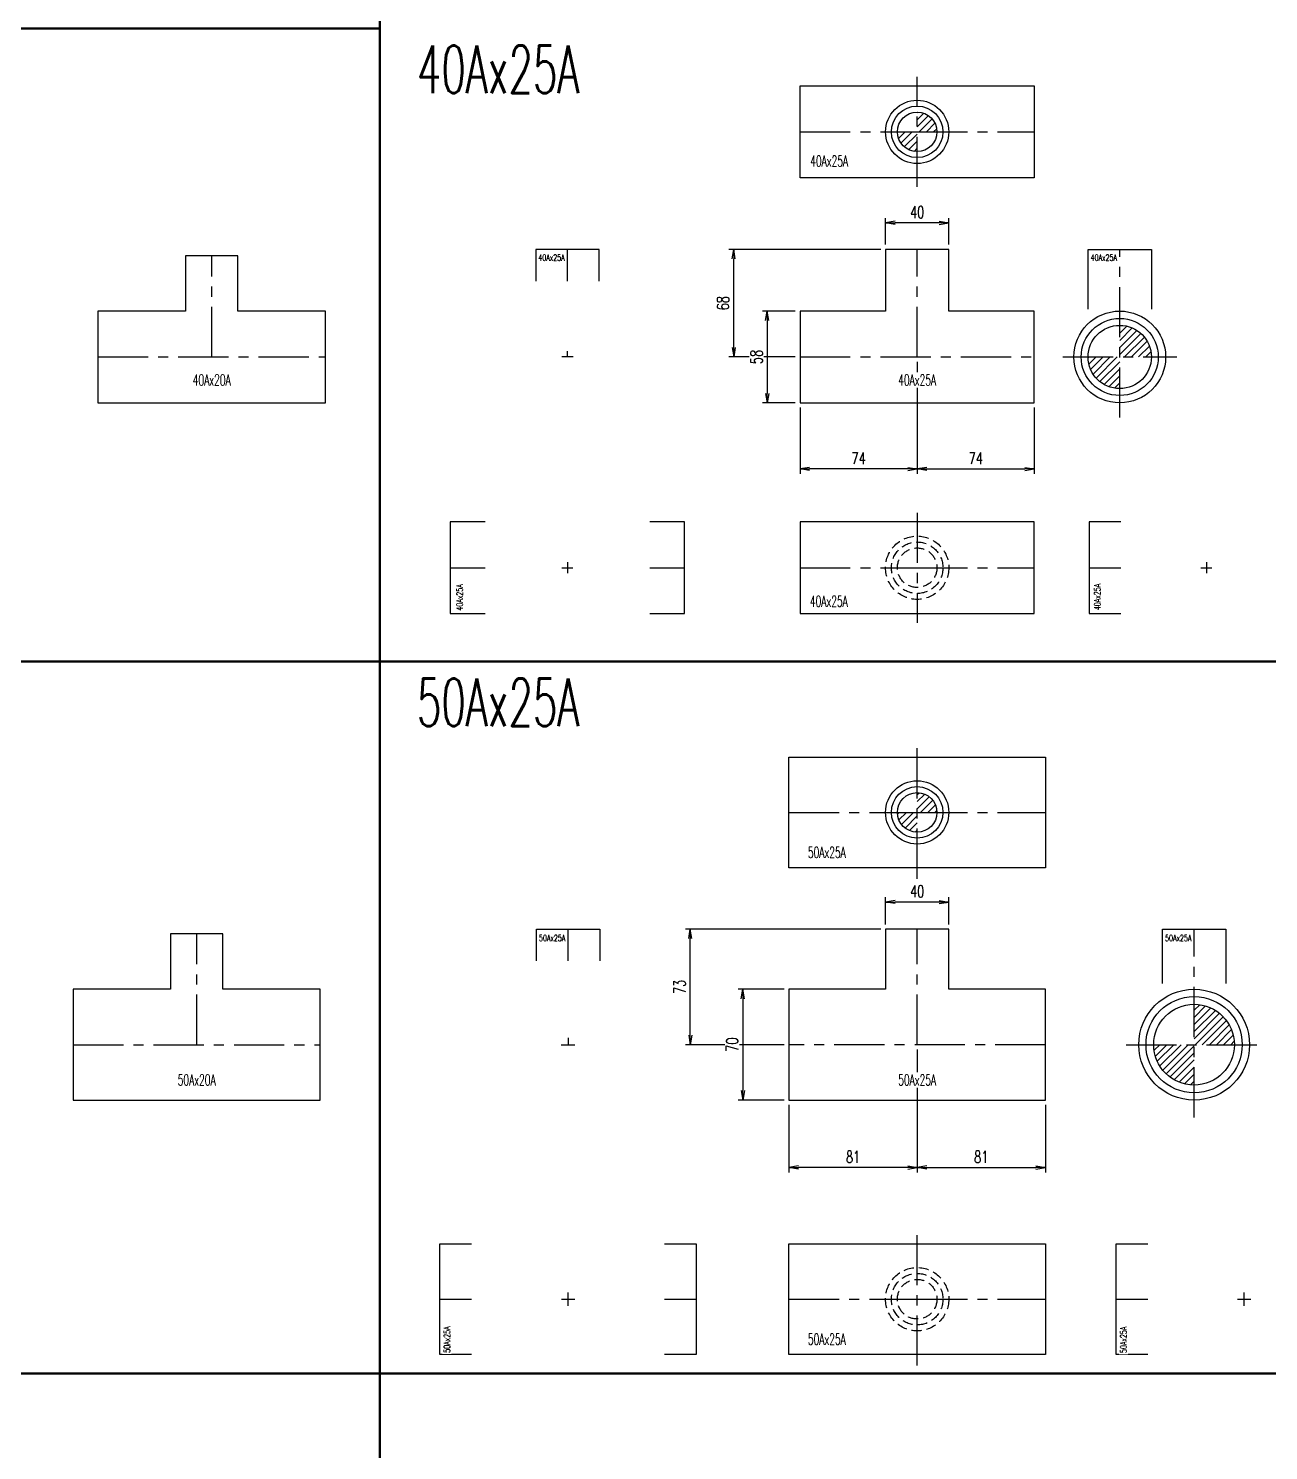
# Model space of a CAD drawing. Header units: millimetres. Extents: x 1711 to 90196, y -23291 to 8516.
# Drawn here: x 26467 to 27251, y -1001 to -102 of the extents above; entities that cross this region are included whole.
import ezdxf

# ---------------------------------------------------------------- set-up
doc = ezdxf.new("R2010")
doc.units = ezdxf.units.MM
doc.header["$PDMODE"] = 35
doc.linetypes.add('CENTER', pattern=[50.8, 31.75, -6.35, 6.35, -6.35])
doc.linetypes.add('HIDDEN', pattern=[9.525, 6.35, -3.175])
doc.layers.add('line', color=153, linetype='Continuous', lineweight=50)
for name, color, linetype in [('寸法', 2, 'Continuous'), ('配管-CVP', 4, 'Continuous'), ('＃配管（PVC)', 21, 'Continuous')]:
    doc.layers.add(name, color=color, linetype=linetype)
doc.styles.add('kpk', font='romans.shx', dxfattribs={"width": 0.7, "bigfont": 'extfont2.shx'})
doc.styles.get("Standard").update_dxf_attribs({"font": 'romans.shx', "bigfont": 'extfont.shx'})
doc.dimstyles.new('KPK-3', dxfattribs={"dimscale": 3, "dimtxt": 2.5, "dimasz": 2, "dimexe": 1, "dimexo": 1, "dimgap": 1, "dimtad": 3, "dimdec": 1, "dimdsep": 46, "dimtxsty": 'kpk', "dimblk": 'OPEN', "dimcen": 2.5, "dimclrd": 2, "dimclre": 2, "dimclrt": 4, "dimadec": 1, "dimazin": 2, "dimtfac": 1, "dimtdec": 1, "dimtmove": 0, "dimatfit": 2, "dimldrblk": 'OPEN', "dimfxl": 0, "dimlwd": -1, "dimlwe": -1, "dimarcsym": 0})

# ---------------------------------------------------------------- blocks, each defined once
blk = doc.blocks.new('_Open')
at = {"color": 0, "linetype": 'ByBlock', "lineweight": -2}
for p, q in [((-1, 0.17), (0, 0)), ((-1, -0.17), (0, 0)), ((0, 0), (-1, 0))]:
    blk.add_line(p, q, dxfattribs=at)
blk = doc.blocks.new('*D2822')
at = {"layer": 'Defpoints', "color": 0, "transparency": 16777216}
for p in [(27028.53, -310.05), (26954.53, -339.05), (26954.53, -380.82)]:
    blk.add_point(p, dxfattribs=at)
at = {"layer": '寸法', "color": 2, "transparency": 16777216}
for p, q in [((27028.53, -313.05), (27028.53, -383.82)), ((26954.53, -342.05), (26954.53, -383.82)), ((27022.53, -380.82), (26960.53, -380.82))]:
    blk.add_line(p, q, dxfattribs=at)
at = {"layer": '寸法', "color": 2, "transparency": 16777216, "xscale": 6, "yscale": 6, "zscale": 6, "rotation": 180}
blk.add_blockref('_Open', (26954.53, -380.82), dxfattribs=at)
at = {"layer": '寸法', "color": 2, "transparency": 16777216, "xscale": 6, "yscale": 6, "zscale": 6}
blk.add_blockref('_Open', (27028.53, -380.82), dxfattribs=at)
at = {"layer": '寸法', "color": 4, "transparency": 16777216, "insert": (26991.53, -374.07), "char_height": 7.5, "attachment_point": 5, "style": 'kpk', "bg_fill": 3, "box_fill_scale": 1.1, "bg_fill_color": 256, "bg_fill_true_color": 13158600, "bg_fill_transparency": 0}
blk.add_mtext('74', dxfattribs=at)
blk = doc.blocks.new('*D2823')
at = {"layer": 'Defpoints', "color": 0, "transparency": 16777216}
for p in [(27028.53, -310.05), (27102.53, -339.05), (27102.53, -380.82)]:
    blk.add_point(p, dxfattribs=at)
at = {"layer": '寸法', "color": 2, "transparency": 16777216}
for p, q in [((27028.53, -313.05), (27028.53, -383.82)), ((27102.53, -342.05), (27102.53, -383.82)), ((27034.53, -380.82), (27096.53, -380.82))]:
    blk.add_line(p, q, dxfattribs=at)
at = {"layer": '寸法', "color": 2, "transparency": 16777216, "xscale": 6, "yscale": 6, "zscale": 6, "rotation": 180}
blk.add_blockref('_Open', (27028.53, -380.82), dxfattribs=at)
at = {"layer": '寸法', "color": 2, "transparency": 16777216, "xscale": 6, "yscale": 6, "zscale": 6}
blk.add_blockref('_Open', (27102.53, -380.82), dxfattribs=at)
at = {"layer": '寸法', "color": 4, "transparency": 16777216, "insert": (27065.53, -374.07), "char_height": 7.5, "attachment_point": 5, "style": 'kpk', "bg_fill": 3, "box_fill_scale": 1.1, "bg_fill_color": 256, "bg_fill_true_color": 13158600, "bg_fill_transparency": 0}
blk.add_mtext('74', dxfattribs=at)
blk = doc.blocks.new('*D2824')
at = {"layer": 'Defpoints', "color": 0, "transparency": 16777216}
for p in [(26912.6, -242.05), (27008.53, -242.05), (26954.53, -310.05)]:
    blk.add_point(p, dxfattribs=at)
at = {"layer": '寸法', "color": 2, "transparency": 16777216}
for p, q in [((27005.53, -242.05), (26909.6, -242.05)), ((26912.6, -304.05), (26912.6, -248.05)), ((26951.53, -310.05), (26909.6, -310.05))]:
    blk.add_line(p, q, dxfattribs=at)
at = {"layer": '寸法', "color": 2, "transparency": 16777216, "xscale": 6, "yscale": 6, "zscale": 6}
for p, rotation in [((26912.6, -242.05), 90), ((26912.6, -310.05), 270)]:
    blk.add_blockref('_Open', p, dxfattribs=dict(at, rotation=rotation))
at = {"layer": '寸法', "color": 4, "transparency": 16777216, "insert": (26905.85, -276.05), "char_height": 7.5, "attachment_point": 5, "rotation": 90, "style": 'kpk', "bg_fill": 3, "box_fill_scale": 1.1, "bg_fill_color": 256, "bg_fill_true_color": 13158600, "bg_fill_transparency": 0}
blk.add_mtext('68', dxfattribs=at)
blk = doc.blocks.new('*D2825')
at = {"layer": 'Defpoints', "color": 0, "transparency": 16777216}
for p in [(27028.53, -744.63), (26947.53, -779.63), (26947.53, -822.3)]:
    blk.add_point(p, dxfattribs=at)
at = {"layer": '寸法', "color": 2, "transparency": 16777216}
for p, q in [((27028.53, -747.63), (27028.53, -825.3)), ((26947.53, -782.63), (26947.53, -825.3)), ((27022.53, -822.3), (26953.53, -822.3))]:
    blk.add_line(p, q, dxfattribs=at)
at = {"layer": '寸法', "color": 2, "transparency": 16777216, "xscale": 6, "yscale": 6, "zscale": 6, "rotation": 180}
blk.add_blockref('_Open', (26947.53, -822.3), dxfattribs=at)
at = {"layer": '寸法', "color": 2, "transparency": 16777216, "xscale": 6, "yscale": 6, "zscale": 6}
blk.add_blockref('_Open', (27028.53, -822.3), dxfattribs=at)
at = {"layer": '寸法', "color": 4, "transparency": 16777216, "insert": (26988.03, -815.55), "char_height": 7.5, "attachment_point": 5, "style": 'kpk', "bg_fill": 3, "box_fill_scale": 1.1, "bg_fill_color": 256, "bg_fill_true_color": 13158600, "bg_fill_transparency": 0}
blk.add_mtext('81', dxfattribs=at)
blk = doc.blocks.new('*D2826')
at = {"layer": 'Defpoints', "color": 0, "transparency": 16777216}
for p in [(27028.53, -744.63), (27109.53, -779.63), (27109.53, -822.3)]:
    blk.add_point(p, dxfattribs=at)
at = {"layer": '寸法', "color": 2, "transparency": 16777216}
for p, q in [((27028.53, -747.63), (27028.53, -825.3)), ((27109.53, -782.63), (27109.53, -825.3)), ((27034.53, -822.3), (27103.53, -822.3))]:
    blk.add_line(p, q, dxfattribs=at)
at = {"layer": '寸法', "color": 2, "transparency": 16777216, "xscale": 6, "yscale": 6, "zscale": 6, "rotation": 180}
blk.add_blockref('_Open', (27028.53, -822.3), dxfattribs=at)
at = {"layer": '寸法', "color": 2, "transparency": 16777216, "xscale": 6, "yscale": 6, "zscale": 6}
blk.add_blockref('_Open', (27109.53, -822.3), dxfattribs=at)
at = {"layer": '寸法', "color": 4, "transparency": 16777216, "insert": (27069.03, -815.55), "char_height": 7.5, "attachment_point": 5, "style": 'kpk', "bg_fill": 3, "box_fill_scale": 1.1, "bg_fill_color": 256, "bg_fill_true_color": 13158600, "bg_fill_transparency": 0}
blk.add_mtext('81', dxfattribs=at)
blk = doc.blocks.new('*D2827')
at = {"layer": 'Defpoints', "color": 0, "transparency": 16777216}
for p in [(26885.18, -671.63), (27008.53, -671.63), (26947.53, -744.63)]:
    blk.add_point(p, dxfattribs=at)
at = {"layer": '寸法', "color": 2, "transparency": 16777216}
for p, q in [((27005.53, -671.63), (26882.18, -671.63)), ((26885.18, -738.63), (26885.18, -677.63)), ((26944.53, -744.63), (26882.18, -744.63))]:
    blk.add_line(p, q, dxfattribs=at)
at = {"layer": '寸法', "color": 2, "transparency": 16777216, "xscale": 6, "yscale": 6, "zscale": 6}
for p, rotation in [((26885.18, -671.63), 90), ((26885.18, -744.63), 270)]:
    blk.add_blockref('_Open', p, dxfattribs=dict(at, rotation=rotation))
at = {"layer": '寸法', "color": 4, "transparency": 16777216, "insert": (26878.43, -708.13), "char_height": 7.5, "attachment_point": 5, "rotation": 90, "style": 'kpk', "bg_fill": 3, "box_fill_scale": 1.1, "bg_fill_color": 256, "bg_fill_true_color": 13158600, "bg_fill_transparency": 0}
blk.add_mtext('73', dxfattribs=at)
blk = doc.blocks.new('40Ax20A-RT-正面')
at = {"layer": '＃配管（PVC)', "color": 2, "linetype": 'CENTER'}
for p, q in [((0, 0), (0, 64)), ((-72, 0), (72, 0))]:
    blk.add_line(p, q, dxfattribs=at)
at = {"layer": '＃配管（PVC)', "color": 0, "linetype": 'ByBlock'}
blk.add_lwpolyline([(72, -29), (72, 29), (16.5, 29), (16.5, 64), (-16.5, 64), (-16.5, 29), (-72, 29), (-72, -29)], close=True, dxfattribs=at)
at = {"layer": 'Defpoints', "color": 6, "linetype": 'ByBlock', "insert": (0, -14.55), "char_height": 7, "attachment_point": 5, "style": 'kpk', "bg_fill": 3, "box_fill_scale": 1.2, "bg_fill_color": 256, "bg_fill_transparency": 0}
blk.add_mtext('{\\W0.6;40Ax20A}', dxfattribs=at)
blk = doc.blocks.new('*U222')
at = {"color": 0}
blk.add_blockref('40Ax20A-RT-正面', (0, 0), dxfattribs=at)
blk = doc.blocks.new('50Ax20A-RT-正面')
at = {"layer": '＃配管（PVC)', "color": 2, "linetype": 'CENTER'}
for p, q in [((0, 0), (0, 70)), ((-78, 0), (78, 0))]:
    blk.add_line(p, q, dxfattribs=at)
at = {"layer": '＃配管（PVC)', "color": 0, "linetype": 'ByBlock'}
blk.add_lwpolyline([(78, -35), (78, 35), (16.5, 35), (16.5, 70), (-16.5, 70), (-16.5, 35), (-78, 35), (-78, -35)], close=True, dxfattribs=at)
at = {"layer": 'Defpoints', "color": 6, "linetype": 'ByBlock', "insert": (0, -22.31), "char_height": 7, "attachment_point": 5, "style": 'kpk', "bg_fill": 3, "box_fill_scale": 1.2, "bg_fill_color": 256, "bg_fill_transparency": 0}
blk.add_mtext('{\\W0.6;50Ax20A}', dxfattribs=at)
blk = doc.blocks.new('50Ax20A-RT')
at = {"color": 0}
blk.add_blockref('50Ax20A-RT-正面', (0, 0), dxfattribs=at)
blk = doc.blocks.new('*U1307')
at = {"layer": '＃配管（PVC)', "color": 2, "linetype": 'CENTER'}
for p, q in [((3.6, 0), (-3.6, 0)), ((0, 0), (0, 3.6))]:
    blk.add_line(p, q, dxfattribs=at)
at = {"layer": '＃配管（PVC)', "color": 0, "linetype": 'ByBlock'}
blk.add_lwpolyline([(20, 48), (20, 68), (-20, 68), (-20, 48)], dxfattribs=at)
at = {"layer": 'Defpoints', "color": 6, "linetype": 'ByBlock', "insert": (-10.05, 62.81), "char_height": 4, "attachment_point": 5, "style": 'kpk', "bg_fill": 3, "box_fill_scale": 1.2, "bg_fill_color": 256, "bg_fill_transparency": 0}
blk.add_mtext('{\\W0.6;40Ax25A}', dxfattribs=at)
at = {"layer": '＃配管（PVC)', "color": 2, "linetype": 'CENTER'}
blk.add_line((0, 48), (0, 68), dxfattribs=at)
blk = doc.blocks.new('40A-x25A-RT-正面')
at = {"layer": '＃配管（PVC)', "color": 2, "linetype": 'CENTER'}
for p, q in [((0, 0), (0, 68)), ((-74, 0), (74, 0))]:
    blk.add_line(p, q, dxfattribs=at)
at = {"layer": '＃配管（PVC)', "color": 0, "linetype": 'ByBlock'}
blk.add_lwpolyline([(74, -29), (74, 29), (20, 29), (20, 68), (-20, 68), (-20, 29), (-74, 29), (-74, -29)], close=True, dxfattribs=at)
at = {"layer": 'Defpoints', "color": 6, "linetype": 'ByBlock', "insert": (0, -14.55), "char_height": 7, "attachment_point": 5, "style": 'kpk', "bg_fill": 3, "box_fill_scale": 1.2, "bg_fill_color": 256, "bg_fill_transparency": 0}
blk.add_mtext('{\\W0.6;40Ax25A}', dxfattribs=at)
blk = doc.blocks.new('*U1308')
at = {"layer": '＃配管（PVC)', "color": 2, "linetype": 'CENTER'}
for p, q in [((-3.48, 0), (3.48, 0)), ((0, 3.48), (0, -3.48))]:
    blk.add_line(p, q, dxfattribs=at)
at = {"layer": '＃配管（PVC)', "color": 0, "linetype": 'ByBlock'}
for points in [[(-52, 29), (-74, 29), (-74, -29), (-52, -29)], [(52, -29), (74, -29), (74, 29), (52, 29)]]:
    blk.add_lwpolyline(points, dxfattribs=at)
at = {"layer": '＃配管（PVC)', "color": 2, "linetype": 'CENTER'}
for points in [[(-74, 0), (-52, 0)], [(52, 0), (74, 0)]]:
    blk.add_lwpolyline(points, dxfattribs=at)
at = {"layer": 'Defpoints', "color": 6, "linetype": 'ByBlock', "insert": (-68.14, -18.76), "char_height": 4, "attachment_point": 5, "rotation": 90, "style": 'kpk', "bg_fill": 3, "box_fill_scale": 1.2, "bg_fill_color": 256, "bg_fill_transparency": 0}
blk.add_mtext('{\\W0.6;40Ax25A}', dxfattribs=at)
blk = doc.blocks.new('*U1309')
at = {"layer": '＃配管（PVC)', "color": 2, "linetype": 'CENTER'}
for p, q in [((-3.48, 0), (3.48, 0)), ((0, 3.48), (0, -3.48))]:
    blk.add_line(p, q, dxfattribs=at)
at = {"layer": '＃配管（PVC)', "color": 0, "linetype": 'ByBlock'}
blk.add_lwpolyline([(-54, 29), (-74, 29), (-74, -29), (-54, -29)], dxfattribs=at)
at = {"layer": '＃配管（PVC)', "color": 2, "linetype": 'CENTER'}
blk.add_lwpolyline([(-74, 0), (-54, 0)], dxfattribs=at)
at = {"layer": 'Defpoints', "color": 6, "linetype": 'ByBlock', "insert": (-68.91, -18.46), "char_height": 4, "attachment_point": 5, "rotation": 90, "style": 'kpk', "bg_fill": 3, "box_fill_scale": 1.2, "bg_fill_color": 256, "bg_fill_transparency": 0}
blk.add_mtext('{\\W0.6;40Ax25A}', dxfattribs=at)
blk = doc.blocks.new('40Ax25A-RT-下面')
at = {"layer": '＃配管（PVC)', "color": 2, "linetype": 'CENTER'}
blk.add_line((0, 34.8), (0, -34.8), dxfattribs=at)
at = {"layer": '＃配管（PVC)', "color": 0, "linetype": 'ByBlock'}
blk.add_lwpolyline([(-74, 29), (-74, -29), (74, -29), (74, 29)], close=True, dxfattribs=at)
at = {"layer": '＃配管（PVC)', "color": 2, "linetype": 'CENTER'}
blk.add_lwpolyline([(-74, 0), (0, 0), (74, 0)], dxfattribs=at)
at = {"layer": '＃配管（PVC)', "color": 252, "linetype": 'HIDDEN'}
for radius in [20, 16.27, 12.5]:
    blk.add_circle((0, 0), radius, dxfattribs=at)
at = {"layer": 'Defpoints', "color": 6, "linetype": 'ByBlock', "insert": (-55.82, -21.17), "char_height": 7, "attachment_point": 5, "style": 'kpk', "bg_fill": 3, "box_fill_scale": 1.2, "bg_fill_color": 256, "bg_fill_transparency": 0}
blk.add_mtext('{\\W0.6;40Ax25A}', dxfattribs=at)
blk = doc.blocks.new('40Ax25A-RT-上面')
at = {"layer": '＃配管（PVC)'}
h = blk.add_hatch(dxfattribs=at)
h.set_pattern_fill('ANSI31', color=252)
h.set_pattern_definition([(45, (-26404.998, 198.0487), (-2.24506403, 2.24506403), [])])
h.paths.add_polyline_path([(12.5, 0, 0.414214), (0, 12.5), (0, 0)])
h.paths.add_polyline_path([(0, -12.5), (0, 0), (-12.5, 0, 0.414214)])
at = {"layer": '＃配管（PVC)', "color": 2, "linetype": 'CENTER'}
blk.add_line((0, -34.8), (0, 34.8), dxfattribs=at)
at = {"layer": '＃配管（PVC)', "color": 0, "linetype": 'ByBlock'}
blk.add_lwpolyline([(-74, -29), (-74, 29), (74, 29), (74, -29)], close=True, dxfattribs=at)
at = {"layer": '＃配管（PVC)', "color": 2, "linetype": 'CENTER'}
blk.add_lwpolyline([(-74, 0), (0, 0), (74, 0)], dxfattribs=at)
at = {"layer": '＃配管（PVC)', "color": 0, "linetype": 'ByBlock'}
for radius in [20, 16.27, 12.5]:
    blk.add_circle((0, 0), radius, dxfattribs=at)
at = {"layer": 'Defpoints', "color": 6, "linetype": 'ByBlock', "insert": (-55.61, -18.46), "char_height": 7, "attachment_point": 5, "style": 'kpk', "bg_fill": 3, "box_fill_scale": 1.2, "bg_fill_color": 256, "bg_fill_transparency": 0}
blk.add_mtext('{\\W0.6;40Ax25A}', dxfattribs=at)
blk = doc.blocks.new('40Ax25A-RT-側面')
at = {"layer": '＃配管（PVC)'}
h = blk.add_hatch(dxfattribs=at)
h.set_pattern_fill('ANSI31', color=252)
h.set_pattern_definition([(45, (-26532.998, 310.0487), (-2.24506403, 2.24506403), [])])
h.paths.add_polyline_path([(20, 0, 0.414214), (0, 20), (0, 0)])
h.paths.add_polyline_path([(0, -20), (0, 0), (-20, 0, 0.414214)])
at = {"layer": '＃配管（PVC)', "color": 2, "linetype": 'CENTER'}
blk.add_line((-36, 0), (36, 0), dxfattribs=at)
at = {"layer": '＃配管（PVC)', "color": 0, "linetype": 'ByBlock'}
blk.add_lwpolyline([(-20, 30.3), (-20, 68), (20, 68), (20, 30.3)], dxfattribs=at)
for radius in [29, 24.35, 20]:
    blk.add_circle((0, 0), radius, dxfattribs=at)
at = {"layer": 'Defpoints', "color": 6, "linetype": 'ByBlock', "insert": (-10.05, 62.81), "char_height": 4, "attachment_point": 5, "style": 'kpk', "bg_fill": 3, "box_fill_scale": 1.2, "bg_fill_color": 256, "bg_fill_transparency": 0}
blk.add_mtext('{\\W0.6;40Ax25A}', dxfattribs=at)
at = {"layer": '＃配管（PVC)', "color": 2, "linetype": 'CENTER'}
blk.add_line((0, -38.34), (0, 68), dxfattribs=at)
blk = doc.blocks.new('50Ax25A-RT-下面')
at = {"layer": '＃配管（PVC)', "color": 2, "linetype": 'CENTER'}
blk.add_line((0, -42), (0, 42), dxfattribs=at)
at = {"layer": '＃配管（PVC)', "color": 0, "linetype": 'ByBlock'}
blk.add_lwpolyline([(-81, -35), (-81, 35), (81, 35), (81, -35)], close=True, dxfattribs=at)
at = {"layer": '＃配管（PVC)', "color": 2, "linetype": 'CENTER'}
blk.add_lwpolyline([(-81, 0), (0, 0), (81, 0)], dxfattribs=at)
at = {"layer": '＃配管（PVC)', "color": 252, "linetype": 'HIDDEN'}
for radius in [20, 16.27, 12.5]:
    blk.add_circle((0, 0), radius, dxfattribs=at)
at = {"layer": 'Defpoints', "color": 6, "linetype": 'ByBlock', "insert": (-57.07, -25.27), "char_height": 7, "attachment_point": 5, "style": 'kpk', "bg_fill": 3, "box_fill_scale": 1.2, "bg_fill_color": 256, "bg_fill_transparency": 0}
blk.add_mtext('{\\W0.6;50Ax25A}', dxfattribs=at)
blk = doc.blocks.new('50Ax25A-RT-上面')
at = {"layer": '＃配管（PVC)'}
h = blk.add_hatch(dxfattribs=at)
h.set_pattern_fill('ANSI31', color=252)
h.set_pattern_definition([(45, (-26404.998, 597.8366), (-2.24506403, 2.24506403), [])])
h.paths.add_polyline_path([(12.5, 0, 0.414214), (0, 12.5), (0, 0)])
h.paths.add_polyline_path([(-12.5, 0, 0.414214), (0, -12.5), (0, 0)])
at = {"layer": '＃配管（PVC)', "color": 2, "linetype": 'CENTER'}
blk.add_line((0, -42), (0, 42), dxfattribs=at)
at = {"layer": '＃配管（PVC)', "color": 0, "linetype": 'ByBlock'}
blk.add_lwpolyline([(-81, -35), (-81, 35), (81, 35), (81, -35)], close=True, dxfattribs=at)
at = {"layer": '＃配管（PVC)', "color": 2, "linetype": 'CENTER'}
blk.add_lwpolyline([(-81, 0), (0, 0), (81, 0)], dxfattribs=at)
at = {"layer": '＃配管（PVC)', "color": 0, "linetype": 'ByBlock'}
for radius in [20, 16.27, 12.5]:
    blk.add_circle((0, 0), radius, dxfattribs=at)
at = {"layer": 'Defpoints', "color": 6, "linetype": 'ByBlock', "insert": (-57.07, -25.27), "char_height": 7, "attachment_point": 5, "style": 'kpk', "bg_fill": 3, "box_fill_scale": 1.2, "bg_fill_color": 256, "bg_fill_transparency": 0}
blk.add_mtext('{\\W0.6;50Ax25A}', dxfattribs=at)
blk = doc.blocks.new('50Ax25A-RT-側面')
at = {"layer": '＃配管（PVC)'}
h = blk.add_hatch(dxfattribs=at)
h.set_pattern_fill('ANSI31', color=252)
h.set_pattern_definition([(45, (-26579.998, 744.626), (-2.24506403, 2.24506403), [])])
h.paths.add_polyline_path([(25.5, 0, 0.414214), (0, 25.5), (0, 0)])
h.paths.add_polyline_path([(-25.5, 0, 0.414214), (0, -25.5), (0, 0)])
at = {"layer": '＃配管（PVC)', "color": 2, "linetype": 'CENTER'}
blk.add_line((-42.9, 0), (42.9, 0), dxfattribs=at)
at = {"layer": '＃配管（PVC)', "color": 0, "linetype": 'ByBlock'}
blk.add_lwpolyline([(-20, 38.72), (-20, 73), (20, 73), (20, 38.72)], dxfattribs=at)
for radius in [35, 30.4, 25.5]:
    blk.add_circle((0, 0), radius, dxfattribs=at)
at = {"layer": 'Defpoints', "color": 6, "linetype": 'ByBlock', "insert": (-10.03, 67.39), "char_height": 4, "attachment_point": 5, "style": 'kpk', "bg_fill": 3, "box_fill_scale": 1.2, "bg_fill_color": 256, "bg_fill_transparency": 0}
blk.add_mtext('{\\W0.6;50Ax25A}', dxfattribs=at)
at = {"layer": '＃配管（PVC)', "color": 2, "linetype": 'CENTER'}
blk.add_line((0, -45.98), (0, 73), dxfattribs=at)
blk = doc.blocks.new('50Ax25A-RT-正面')
at = {"layer": '＃配管（PVC)', "color": 2, "linetype": 'CENTER'}
for p, q in [((0, 0), (0, 73)), ((81, 0), (-81, 0))]:
    blk.add_line(p, q, dxfattribs=at)
at = {"layer": '＃配管（PVC)', "color": 0, "linetype": 'ByBlock'}
blk.add_lwpolyline([(81, -35), (81, 35), (20, 35), (20, 73), (-20, 73), (-20, 35), (-81, 35), (-81, -35)], close=True, dxfattribs=at)
at = {"layer": 'Defpoints', "color": 6, "linetype": 'ByBlock', "insert": (0, -22.31), "char_height": 7, "attachment_point": 5, "style": 'kpk', "bg_fill": 3, "box_fill_scale": 1.2, "bg_fill_color": 256, "bg_fill_transparency": 0}
blk.add_mtext('{\\W0.6;50Ax25A}', dxfattribs=at)
blk = doc.blocks.new('*U753')
at = {"layer": '＃配管（PVC)', "color": 2, "linetype": 'CENTER'}
for p, q in [((-4.2, 0), (4.2, 0)), ((0, -4.2), (0, 4.2))]:
    blk.add_line(p, q, dxfattribs=at)
at = {"layer": '＃配管（PVC)', "color": 0, "linetype": 'ByBlock'}
blk.add_lwpolyline([(-61, -35), (-81, -35), (-81, 35), (-61, 35)], dxfattribs=at)
at = {"layer": '＃配管（PVC)', "color": 2, "linetype": 'CENTER'}
blk.add_lwpolyline([(-81, 0), (-61, 0)], dxfattribs=at)
at = {"layer": 'Defpoints', "color": 6, "linetype": 'ByBlock', "insert": (-76.34, -25.68), "char_height": 4, "attachment_point": 5, "rotation": 90, "style": 'kpk', "bg_fill": 3, "box_fill_scale": 1.2, "bg_fill_color": 256, "bg_fill_transparency": 0}
blk.add_mtext('{\\W0.6;50Ax25A}', dxfattribs=at)
blk = doc.blocks.new('*U752')
at = {"layer": '＃配管（PVC)', "color": 2, "linetype": 'CENTER'}
for p, q in [((-4.2, 0), (4.2, 0)), ((0, -4.2), (0, 4.2))]:
    blk.add_line(p, q, dxfattribs=at)
at = {"layer": '＃配管（PVC)', "color": 0, "linetype": 'ByBlock'}
for points in [[(-61, -35), (-81, -35), (-81, 35), (-61, 35)], [(61, 35), (81, 35), (81, -35), (61, -35)]]:
    blk.add_lwpolyline(points, dxfattribs=at)
at = {"layer": '＃配管（PVC)', "color": 2, "linetype": 'CENTER'}
for points in [[(-81, 0), (-61, 0)], [(61, 0), (81, 0)]]:
    blk.add_lwpolyline(points, dxfattribs=at)
at = {"layer": 'Defpoints', "color": 6, "linetype": 'ByBlock', "insert": (-76.56, -25.53), "char_height": 4, "attachment_point": 5, "rotation": 90, "style": 'kpk', "bg_fill": 3, "box_fill_scale": 1.2, "bg_fill_color": 256, "bg_fill_transparency": 0}
blk.add_mtext('{\\W0.6;50Ax25A}', dxfattribs=at)
blk = doc.blocks.new('*U751')
at = {"layer": '＃配管（PVC)', "color": 2, "linetype": 'CENTER'}
for p, q in [((-4.29, 0), (4.29, 0)), ((0, 4.29), (0, 0))]:
    blk.add_line(p, q, dxfattribs=at)
at = {"layer": '＃配管（PVC)', "color": 0, "linetype": 'ByBlock'}
blk.add_lwpolyline([(-20, 53), (-20, 73), (20, 73), (20, 53)], dxfattribs=at)
at = {"layer": 'Defpoints', "color": 6, "linetype": 'ByBlock', "insert": (-10.03, 67.39), "char_height": 4, "attachment_point": 5, "style": 'kpk', "bg_fill": 3, "box_fill_scale": 1.2, "bg_fill_color": 256, "bg_fill_transparency": 0}
blk.add_mtext('{\\W0.6;50Ax25A}', dxfattribs=at)
at = {"layer": '＃配管（PVC)', "color": 2, "linetype": 'CENTER'}
blk.add_line((0, 53), (0, 73), dxfattribs=at)
blk = doc.blocks.new('A$C6aa1e4fd')
at = {"layer": 'line'}
for p, q in [((5071.72, -100), (5071.72, -8135.92)), ((60, -2110), (17081.22, -2110)), ((60, -2560), (17081.22, -2560))]:
    blk.add_line(p, q, dxfattribs=at)
for points in [[(5071.72, -1710), (4837.52, -1710), (4837.52, -2110), (5071.72, -2110)], [(5071.72, -2110), (4837.52, -2110), (4837.52, -2560), (5071.72, -2560)]]:
    blk.add_lwpolyline(points, close=True, dxfattribs=at)
at = {"layer": 'line', "char_height": 30, "attachment_point": 4}
for s, insert in [('{\\W0.6;40Ax25A}', (5095.27, -1735.88)), ('{\\W0.6;50Ax25A}', (5095.27, -2135.88))]:
    blk.add_mtext(s, dxfattribs=dict(at, insert=insert))
blk = doc.blocks.new('*D3237')
at = {"layer": 'Defpoints', "color": 0, "linetype": 'ByBlock', "transparency": 16777216}
for p in [(26954.53, -281.05), (26933.77, -339.05), (26954.53, -339.05)]:
    blk.add_point(p, dxfattribs=at)
at = {"layer": '寸法', "color": 2, "transparency": 16777216}
for p, q in [((26951.53, -281.05), (26930.77, -281.05)), ((26933.77, -287.05), (26933.77, -333.05)), ((26951.53, -339.05), (26930.77, -339.05))]:
    blk.add_line(p, q, dxfattribs=at)
at = {"layer": '寸法', "color": 2, "linetype": 'ByBlock', "transparency": 16777216, "xscale": 6, "yscale": 6, "zscale": 6}
for p, rotation in [((26933.77, -281.05), 90), ((26933.77, -339.05), 270)]:
    blk.add_blockref('_Open', p, dxfattribs=dict(at, rotation=rotation))
at = {"layer": '寸法', "color": 4, "linetype": 'ByBlock', "transparency": 16777216, "insert": (26927.02, -310.05), "char_height": 7.5, "attachment_point": 5, "rotation": 90, "style": 'kpk', "bg_fill": 3, "box_fill_scale": 1.1, "bg_fill_color": 256, "bg_fill_true_color": 13158600, "bg_fill_transparency": 0}
blk.add_mtext('58', dxfattribs=at)
blk = doc.blocks.new('*D3238')
at = {"layer": 'Defpoints', "color": 0, "linetype": 'ByBlock', "transparency": 16777216}
for p in [(27008.53, -225.34), (27008.53, -242.05), (27048.53, -242.05)]:
    blk.add_point(p, dxfattribs=at)
at = {"layer": '寸法', "color": 2, "transparency": 16777216}
for p, q in [((27008.53, -239.05), (27008.53, -222.34)), ((27048.53, -239.05), (27048.53, -222.34)), ((27042.53, -225.34), (27014.53, -225.34))]:
    blk.add_line(p, q, dxfattribs=at)
at = {"layer": '寸法', "color": 2, "linetype": 'ByBlock', "transparency": 16777216, "xscale": 6, "yscale": 6, "zscale": 6, "rotation": 180}
blk.add_blockref('_Open', (27008.53, -225.34), dxfattribs=at)
at = {"layer": '寸法', "color": 2, "linetype": 'ByBlock', "transparency": 16777216, "xscale": 6, "yscale": 6, "zscale": 6}
blk.add_blockref('_Open', (27048.53, -225.34), dxfattribs=at)
at = {"layer": '寸法', "color": 4, "linetype": 'ByBlock', "transparency": 16777216, "insert": (27028.53, -218.59), "char_height": 7.5, "attachment_point": 5, "style": 'kpk', "bg_fill": 3, "box_fill_scale": 1.1, "bg_fill_color": 256, "bg_fill_true_color": 13158600, "bg_fill_transparency": 0}
blk.add_mtext('40', dxfattribs=at)
blk = doc.blocks.new('*D3247')
at = {"layer": 'Defpoints', "color": 0, "linetype": 'ByBlock', "transparency": 16777216}
for p in [(26947.53, -709.63), (26918.4, -779.63), (26947.53, -779.63)]:
    blk.add_point(p, dxfattribs=at)
at = {"layer": '寸法', "color": 2, "transparency": 16777216}
for p, q in [((26944.53, -709.63), (26915.4, -709.63)), ((26918.4, -715.63), (26918.4, -773.63)), ((26944.53, -779.63), (26915.4, -779.63))]:
    blk.add_line(p, q, dxfattribs=at)
at = {"layer": '寸法', "color": 2, "linetype": 'ByBlock', "transparency": 16777216, "xscale": 6, "yscale": 6, "zscale": 6}
for p, rotation in [((26918.4, -709.63), 90), ((26918.4, -779.63), 270)]:
    blk.add_blockref('_Open', p, dxfattribs=dict(at, rotation=rotation))
at = {"layer": '寸法', "color": 4, "linetype": 'ByBlock', "transparency": 16777216, "insert": (26911.65, -744.63), "char_height": 7.5, "attachment_point": 5, "rotation": 90, "style": 'kpk', "bg_fill": 3, "box_fill_scale": 1.1, "bg_fill_color": 256, "bg_fill_true_color": 13158600, "bg_fill_transparency": 0}
blk.add_mtext('70', dxfattribs=at)
blk = doc.blocks.new('*D3248')
at = {"layer": 'Defpoints', "color": 0, "linetype": 'ByBlock', "transparency": 16777216}
for p in [(27008.53, -654.48), (27008.53, -671.63), (27048.53, -671.63)]:
    blk.add_point(p, dxfattribs=at)
at = {"layer": '寸法', "color": 2, "transparency": 16777216}
for p, q in [((27008.53, -668.63), (27008.53, -651.48)), ((27042.53, -654.48), (27014.53, -654.48)), ((27048.53, -668.63), (27048.53, -651.48))]:
    blk.add_line(p, q, dxfattribs=at)
at = {"layer": '寸法', "color": 2, "linetype": 'ByBlock', "transparency": 16777216, "xscale": 6, "yscale": 6, "zscale": 6, "rotation": 180}
blk.add_blockref('_Open', (27008.53, -654.48), dxfattribs=at)
at = {"layer": '寸法', "color": 2, "linetype": 'ByBlock', "transparency": 16777216, "xscale": 6, "yscale": 6, "zscale": 6}
blk.add_blockref('_Open', (27048.53, -654.48), dxfattribs=at)
at = {"layer": '寸法', "color": 4, "linetype": 'ByBlock', "transparency": 16777216, "insert": (27028.53, -647.73), "char_height": 7.5, "attachment_point": 5, "style": 'kpk', "bg_fill": 3, "box_fill_scale": 1.1, "bg_fill_color": 256, "bg_fill_true_color": 13158600, "bg_fill_transparency": 0}
blk.add_mtext('40', dxfattribs=at)

msp = doc.modelspace()

# ---------------------------------------------------------------- block references
at = {"layer": '配管-CVP'}
for name, p in [('40Ax25A-RT-上面', (27028.527, -167.7829)), ('*U1307', (26807.527, -310.0487)), ('40Ax25A-RT-側面', (27156.527, -310.0487)), ('*U222', (26582.7642, -310.0487)), ('40Ax25A-RT-下面', (27028.527, -443.2319)), ('*U1308', (26807.527, -443.2319)), ('*U1309', (27211.2623, -443.2319)), ('50Ax25A-RT-上面', (27028.527, -597.8366)), ('*U751', (26807.9172, -744.6261)), ('50Ax25A-RT-側面', (27203.527, -744.6261)), ('50Ax20A-RT', (26573.2712, -744.6261)), ('*U752', (26807.9172, -905.4636)), ('50Ax25A-RT-下面', (27028.527, -905.4636)), ('*U753', (27235.2132, -905.4636))]:
    msp.add_blockref(name, p, dxfattribs=at)

# ---------------------------------------------------------------- dimensions: what is measured, and where the dimension line sits
at = {"layer": '寸法'}
for base, p1, p2, picture, middle in [((26954.527, -380.8162), (27028.527, -310.0487), (26954.527, -339.0487), '*D2822', (26991.527, -374.0662)), ((26947.527, -822.295), (27028.527, -744.6261), (26947.527, -779.6261), '*D2825', (26988.027, -815.545))]:
    dim = msp.add_linear_dim(base=base, p1=p1, p2=p2, dimstyle='KPK-3', dxfattribs=at)
    dim.commit()
    dim.dimension.update_dxf_attribs({"geometry": picture, "text_midpoint": middle})

# ---------------------------------------------------------------- next in the draw order: dimensions: what is measured, and where the dimension line sits
for base, p1, p2, picture, middle in [((26912.5974, -242.0487), (26954.527, -310.0487), (27008.527, -242.0487), '*D2824', (26905.8474, -276.0487)), ((26885.1821, -671.6261), (26947.527, -744.6261), (27008.527, -671.6261), '*D2827', (26878.4321, -708.1261))]:
    dim = msp.add_linear_dim(base=base, p1=p1, p2=p2, angle=90, dimstyle='KPK-3', dxfattribs=at)
    dim.commit()
    dim.dimension.update_dxf_attribs({"geometry": picture, "text_midpoint": middle})
for base, p1, p2, picture, middle in [((27102.527, -380.8162), (27028.527, -310.0487), (27102.527, -339.0487), '*D2823', (27065.527, -374.0662)), ((27109.527, -822.295), (27028.527, -744.6261), (27109.527, -779.6261), '*D2826', (27069.027, -815.545))]:
    dim = msp.add_linear_dim(base=base, p1=p1, p2=p2, dimstyle='KPK-3', dxfattribs=at)
    dim.commit()
    dim.dimension.update_dxf_attribs({"geometry": picture, "text_midpoint": middle})

# ---------------------------------------------------------------- next in the draw order: block references
at = {"layer": '配管-CVP'}
for name, p in [('40A-x25A-RT-正面', (27028.527, -310.0487)), ('50Ax25A-RT-正面', (27028.527, -744.6261))]:
    msp.add_blockref(name, p, dxfattribs=at)

# ---------------------------------------------------------------- next in the draw order: block references
at = {"layer": 'line', "linetype": 'ByBlock'}
msp.add_blockref('A$C6aa1e4fd', (21617.1739, 1607.5677), dxfattribs=at)

# ---------------------------------------------------------------- next in the draw order: dimensions: what is measured, and where the dimension line sits
at = {"layer": '寸法', "linetype": 'ByBlock'}
for base, p1, p2, picture, middle in [((27008.527, -225.3434), (27048.527, -242.0487), (27008.527, -242.0487), '*D3238', (27028.527, -218.5934)), ((27008.527, -654.4766), (27048.527, -671.6261), (27008.527, -671.6261), '*D3248', (27028.527, -647.7266))]:
    dim = msp.add_linear_dim(base=base, p1=p1, p2=p2, dimstyle='KPK-3', dxfattribs=at)
    dim.commit()
    dim.dimension.update_dxf_attribs({"geometry": picture, "text_midpoint": middle})
for base, p1, p2, picture, middle in [((26933.7741, -339.0487), (26954.527, -281.0487), (26954.527, -339.0487), '*D3237', (26927.0241, -310.0487)), ((26918.4024, -779.6261), (26947.527, -709.6261), (26947.527, -779.6261), '*D3247', (26911.6524, -744.6261))]:
    dim = msp.add_linear_dim(base=base, p1=p1, p2=p2, angle=90, dimstyle='KPK-3', dxfattribs=at)
    dim.commit()
    dim.dimension.update_dxf_attribs({"geometry": picture, "text_midpoint": middle})

doc.saveas('drawing.dxf')
